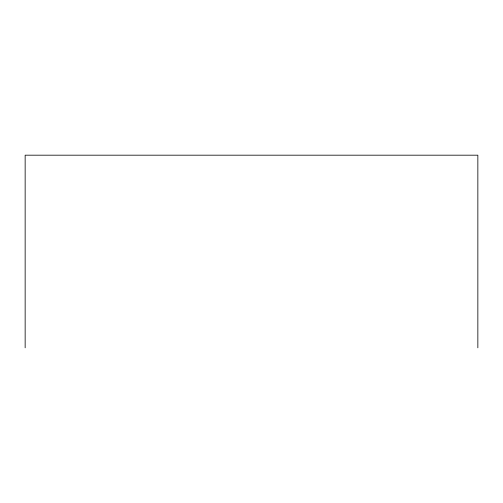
<?xml version="1.0" encoding="UTF-8"?>
<svg xmlns="http://www.w3.org/2000/svg" width="503" height="503" viewBox="0 0 503 503"><rect width="100%" height="100%" fill="white"/><g stroke="black" fill="none" stroke-linecap="round" stroke-linejoin="round"><path stroke-width="0.75" d="M477.85 347.818L477.85 155.182L25.15 155.182L25.15 347.818"/></g></svg>
